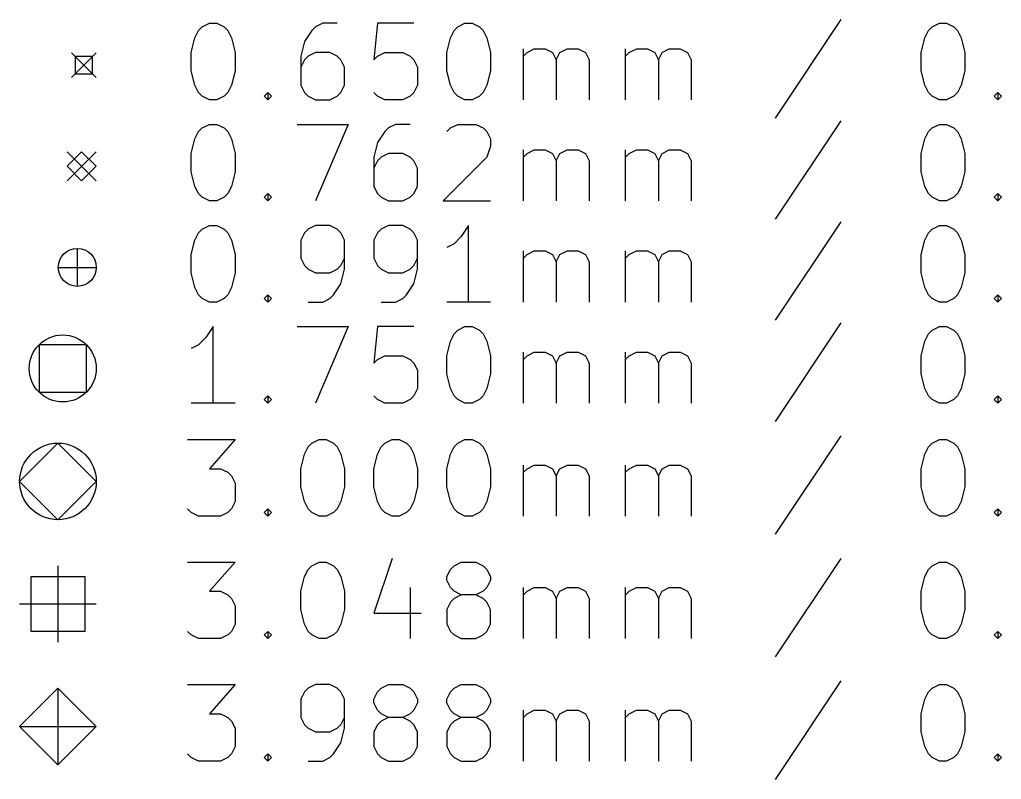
# Model space of a CAD drawing. Extents: x -24 to 350, y -155 to 35.
# Drawn here: x -23.68 to 1.95, y -154.3 to -134.46 of the extents above; entities that cross this region are included whole.
import ezdxf

# ---------------------------------------------------------------- set-up
doc = ezdxf.new("R2010")
doc.units = 0
doc.layers.add('BLACK', color=7, linetype='CONTINUOUS')

msp = doc.modelspace()

# ---------------------------------------------------------------- linework, layer by layer
at = {"layer": 'BLACK', "linetype": 'CONTINUOUS'}
for p, q in [((-2.24167, -134.457), (-3.95595, -137.028)), ((-19.0988, -134.933), (-19.0036, -134.743)), ((-19.0036, -134.743), (-18.9083, -134.648)), ((-18.9083, -134.648), (-18.7179, -134.552)), ((-18.7179, -134.552), (-18.5274, -134.552)), ((-18.5274, -134.552), (-18.3369, -134.648)), ((-18.3369, -134.648), (-18.2417, -134.743)), ((-18.2417, -134.743), (-18.1464, -134.933)), ((-16.0512, -134.743), (-16.2417, -135.028)), ((-15.956, -134.648), (-16.0512, -134.743)), ((-15.7655, -134.552), (-15.956, -134.648)), ((-15.3845, -134.552), (-15.7655, -134.552)), ((-14.3369, -134.552), (-14.4321, -135.505)), ((-13.3845, -134.552), (-14.3369, -134.552)), ((-12.4321, -134.933), (-12.3369, -134.743)), ((-12.3369, -134.743), (-12.2417, -134.648)), ((-12.2417, -134.648), (-12.0512, -134.552)), ((-12.0512, -134.552), (-11.8607, -134.552)), ((-11.8607, -134.552), (-11.6702, -134.648)), ((-11.6702, -134.648), (-11.575, -134.743)), ((-11.575, -134.743), (-11.4798, -134.933)), ((-0.05119, -134.933), (0.044047, -134.743)), ((0.044047, -134.743), (0.139285, -134.648)), ((0.139285, -134.648), (0.329761, -134.552)), ((0.329761, -134.552), (0.520238, -134.552)), ((0.520238, -134.552), (0.710714, -134.648)), ((0.710714, -134.648), (0.805952, -134.743)), ((0.805952, -134.743), (0.90119, -134.933)), ((-19.194, -135.314), (-19.0988, -134.933)), ((-18.1464, -134.933), (-18.0512, -135.314)), ((-16.2417, -135.028), (-16.3369, -135.409)), ((-12.5274, -135.314), (-12.4321, -134.933)), ((-11.4798, -134.933), (-11.3845, -135.314)), ((-0.146428, -135.314), (-0.05119, -134.933)), ((0.90119, -134.933), (0.996428, -135.314)), ((-10.5274, -136.552), (-10.5274, -135.219)), ((-10.4321, -135.314), (-10.2417, -135.219)), ((-10.2417, -135.219), (-9.95595, -135.219)), ((-9.95595, -135.219), (-9.76548, -135.314)), ((-9.575, -135.314), (-9.38452, -135.219)), ((-9.38452, -135.219), (-9.09881, -135.219)), ((-9.09881, -135.219), (-8.90833, -135.314)), ((-7.86071, -136.552), (-7.86071, -135.219)), ((-7.76548, -135.314), (-7.575, -135.219)), ((-7.575, -135.219), (-7.28928, -135.219)), ((-7.28928, -135.219), (-7.09881, -135.314)), ((-6.90833, -135.314), (-6.71786, -135.219)), ((-6.71786, -135.219), (-6.43214, -135.219)), ((-6.43214, -135.219), (-6.24167, -135.314)), ((-22.325, -135.322), (-21.675, -135.972)), ((-21.675, -135.322), (-22.325, -135.972)), ((-21.7702, -135.418), (-22.2298, -135.418)), ((-22.2298, -135.418), (-22.2298, -135.877)), ((-21.7702, -135.877), (-21.7702, -135.418)), ((-19.194, -135.79), (-19.194, -135.314)), ((-18.0512, -135.314), (-18.0512, -135.79)), ((-16.3369, -135.409), (-16.3369, -136.171)), ((-16.2417, -135.505), (-16.3369, -135.695)), ((-16.1464, -135.409), (-16.2417, -135.505)), ((-15.956, -135.314), (-16.1464, -135.409)), ((-15.575, -135.314), (-15.956, -135.314)), ((-15.3845, -135.409), (-15.575, -135.314)), ((-15.2893, -135.505), (-15.3845, -135.409)), ((-15.194, -135.695), (-15.2893, -135.505)), ((-14.4321, -135.505), (-14.3369, -135.409)), ((-14.3369, -135.409), (-14.1464, -135.314)), ((-14.1464, -135.314), (-13.6702, -135.314)), ((-13.6702, -135.314), (-13.4798, -135.409)), ((-13.4798, -135.409), (-13.3845, -135.505)), ((-13.3845, -135.505), (-13.2893, -135.695)), ((-12.5274, -135.79), (-12.5274, -135.314)), ((-11.3845, -135.314), (-11.3845, -135.79)), ((-10.5274, -135.409), (-10.4321, -135.314)), ((-9.76548, -135.314), (-9.67024, -135.505)), ((-9.67024, -135.505), (-9.575, -135.314)), ((-9.67024, -135.505), (-9.67024, -136.552)), ((-8.90833, -135.314), (-8.81309, -135.505)), ((-8.81309, -135.505), (-8.81309, -136.552)), ((-7.86071, -135.409), (-7.76548, -135.314)), ((-7.09881, -135.314), (-7.00357, -135.505)), ((-7.00357, -135.505), (-6.90833, -135.314)), ((-7.00357, -135.505), (-7.00357, -136.552)), ((-6.24167, -135.314), (-6.14643, -135.505)), ((-6.14643, -135.505), (-6.14643, -136.552)), ((-0.146428, -135.79), (-0.146428, -135.314)), ((0.996428, -135.314), (0.996428, -135.79)), ((-19.0988, -136.171), (-19.194, -135.79)), ((-18.0512, -135.79), (-18.1464, -136.171)), ((-15.194, -136.171), (-15.194, -135.695)), ((-13.2893, -135.695), (-13.2893, -136.171)), ((-12.4321, -136.171), (-12.5274, -135.79)), ((-11.3845, -135.79), (-11.4798, -136.171)), ((-0.05119, -136.171), (-0.146428, -135.79)), ((0.996428, -135.79), (0.90119, -136.171)), ((-22.2298, -135.877), (-21.7702, -135.877)), ((-19.0036, -136.362), (-19.0988, -136.171)), ((-18.1464, -136.171), (-18.2417, -136.362)), ((-16.3369, -136.171), (-16.2417, -136.362)), ((-15.2893, -136.362), (-15.194, -136.171)), ((-13.2893, -136.171), (-13.3845, -136.362)), ((-12.3369, -136.362), (-12.4321, -136.171)), ((-11.4798, -136.171), (-11.575, -136.362)), ((0.044047, -136.362), (-0.05119, -136.171)), ((0.90119, -136.171), (0.805952, -136.362)), ((-18.9083, -136.457), (-19.0036, -136.362)), ((-18.7179, -136.552), (-18.9083, -136.457)), ((-18.5274, -136.552), (-18.7179, -136.552)), ((-18.3369, -136.457), (-18.5274, -136.552)), ((-18.2417, -136.362), (-18.3369, -136.457)), ((-17.2893, -136.457), (-17.194, -136.362)), ((-17.194, -136.552), (-17.2893, -136.457)), ((-17.194, -136.362), (-17.0988, -136.457)), ((-17.194, -136.362), (-17.194, -136.552)), ((-17.0988, -136.457), (-17.194, -136.552)), ((-16.2417, -136.362), (-16.1464, -136.457)), ((-16.1464, -136.457), (-15.956, -136.552)), ((-15.956, -136.552), (-15.575, -136.552)), ((-15.575, -136.552), (-15.3845, -136.457)), ((-15.3845, -136.457), (-15.2893, -136.362)), ((-14.3369, -136.457), (-14.4321, -136.362)), ((-14.1464, -136.552), (-14.3369, -136.457)), ((-13.6702, -136.552), (-14.1464, -136.552)), ((-13.4798, -136.457), (-13.6702, -136.552)), ((-13.3845, -136.362), (-13.4798, -136.457)), ((-12.2417, -136.457), (-12.3369, -136.362)), ((-12.0512, -136.552), (-12.2417, -136.457)), ((-11.8607, -136.552), (-12.0512, -136.552)), ((-11.6702, -136.457), (-11.8607, -136.552)), ((-11.575, -136.362), (-11.6702, -136.457)), ((0.139285, -136.457), (0.044047, -136.362)), ((0.329761, -136.552), (0.139285, -136.457)), ((0.520238, -136.552), (0.329761, -136.552)), ((0.710714, -136.457), (0.520238, -136.552)), ((0.805952, -136.362), (0.710714, -136.457)), ((1.75833, -136.457), (1.85357, -136.362)), ((1.85357, -136.552), (1.75833, -136.457)), ((1.85357, -136.362), (1.94881, -136.457)), ((1.85357, -136.362), (1.85357, -136.552)), ((1.94881, -136.457), (1.85357, -136.552)), ((-19.0036, -137.383), (-18.9083, -137.287)), ((-18.9083, -137.287), (-18.7179, -137.192)), ((-18.7179, -137.192), (-18.5274, -137.192)), ((-18.5274, -137.192), (-18.3369, -137.287)), ((-18.3369, -137.287), (-18.2417, -137.383)), ((-16.4321, -137.192), (-15.0988, -137.192)), ((-15.0988, -137.192), (-15.956, -139.192)), ((-14.0512, -137.287), (-14.1464, -137.383)), ((-13.8607, -137.192), (-14.0512, -137.287)), ((-13.4798, -137.192), (-13.8607, -137.192)), ((-12.5274, -137.383), (-12.4321, -137.287)), ((-12.4321, -137.287), (-12.2417, -137.192)), ((-12.2417, -137.192), (-11.7655, -137.192)), ((-11.7655, -137.192), (-11.575, -137.287)), ((-11.575, -137.287), (-11.4798, -137.383)), ((-2.24167, -137.097), (-3.95595, -139.668)), ((0.044047, -137.383), (0.139285, -137.287)), ((0.139285, -137.287), (0.329761, -137.192)), ((0.329761, -137.192), (0.520238, -137.192)), ((0.520238, -137.192), (0.710714, -137.287)), ((0.710714, -137.287), (0.805952, -137.383)), ((-19.194, -137.954), (-19.0988, -137.573)), ((-19.0988, -137.573), (-19.0036, -137.383)), ((-18.2417, -137.383), (-18.1464, -137.573)), ((-18.1464, -137.573), (-18.0512, -137.954)), ((-14.1464, -137.383), (-14.3369, -137.668)), ((-11.4798, -137.383), (-11.3845, -137.573)), ((-11.3845, -137.573), (-11.3845, -137.764)), ((-0.146428, -137.954), (-0.05119, -137.573)), ((-0.05119, -137.573), (0.044047, -137.383)), ((0.805952, -137.383), (0.90119, -137.573)), ((0.90119, -137.573), (0.996428, -137.954)), ((-14.3369, -137.668), (-14.4321, -138.049)), ((-11.3845, -137.764), (-11.4798, -138.049)), ((-22.437, -137.906), (-21.675, -138.668)), ((-21.675, -137.906), (-22.437, -138.668)), ((-22.056, -137.906), (-22.437, -138.287)), ((-21.675, -138.287), (-22.056, -137.906)), ((-19.194, -138.43), (-19.194, -137.954)), ((-18.0512, -137.954), (-18.0512, -138.43)), ((-14.4321, -138.049), (-14.4321, -138.811)), ((-14.2417, -138.049), (-14.3369, -138.145)), ((-14.0512, -137.954), (-14.2417, -138.049)), ((-13.6702, -137.954), (-14.0512, -137.954)), ((-13.4798, -138.049), (-13.6702, -137.954)), ((-13.3845, -138.145), (-13.4798, -138.049)), ((-11.4798, -138.049), (-12.6226, -139.192)), ((-10.5274, -139.192), (-10.5274, -137.859)), ((-10.5274, -138.049), (-10.4321, -137.954)), ((-10.4321, -137.954), (-10.2417, -137.859)), ((-10.2417, -137.859), (-9.95595, -137.859)), ((-9.95595, -137.859), (-9.76548, -137.954)), ((-9.76548, -137.954), (-9.67024, -138.145)), ((-9.67024, -138.145), (-9.575, -137.954)), ((-9.575, -137.954), (-9.38452, -137.859)), ((-9.38452, -137.859), (-9.09881, -137.859)), ((-9.09881, -137.859), (-8.90833, -137.954)), ((-8.90833, -137.954), (-8.81309, -138.145)), ((-7.86071, -139.192), (-7.86071, -137.859)), ((-7.86071, -138.049), (-7.76548, -137.954)), ((-7.76548, -137.954), (-7.575, -137.859)), ((-7.575, -137.859), (-7.28928, -137.859)), ((-7.28928, -137.859), (-7.09881, -137.954)), ((-7.09881, -137.954), (-7.00357, -138.145)), ((-7.00357, -138.145), (-6.90833, -137.954)), ((-6.90833, -137.954), (-6.71786, -137.859)), ((-6.71786, -137.859), (-6.43214, -137.859)), ((-6.43214, -137.859), (-6.24167, -137.954)), ((-6.24167, -137.954), (-6.14643, -138.145)), ((-0.146428, -138.43), (-0.146428, -137.954)), ((0.996428, -137.954), (0.996428, -138.43)), ((-22.437, -138.287), (-22.056, -138.668)), ((-22.056, -138.668), (-21.675, -138.287)), ((-14.3369, -138.145), (-14.4321, -138.335)), ((-13.2893, -138.335), (-13.3845, -138.145)), ((-13.2893, -138.811), (-13.2893, -138.335)), ((-9.67024, -138.145), (-9.67024, -139.192)), ((-8.81309, -138.145), (-8.81309, -139.192)), ((-7.00357, -138.145), (-7.00357, -139.192)), ((-6.14643, -138.145), (-6.14643, -139.192)), ((-19.0988, -138.811), (-19.194, -138.43)), ((-18.0512, -138.43), (-18.1464, -138.811)), ((-0.05119, -138.811), (-0.146428, -138.43)), ((0.996428, -138.43), (0.90119, -138.811)), ((-19.0036, -139.002), (-19.0988, -138.811)), ((-18.1464, -138.811), (-18.2417, -139.002)), ((-14.4321, -138.811), (-14.3369, -139.002)), ((-13.3845, -139.002), (-13.2893, -138.811)), ((0.044047, -139.002), (-0.05119, -138.811)), ((0.90119, -138.811), (0.805952, -139.002)), ((-18.9083, -139.097), (-19.0036, -139.002)), ((-18.7179, -139.192), (-18.9083, -139.097)), ((-18.3369, -139.097), (-18.5274, -139.192)), ((-18.2417, -139.002), (-18.3369, -139.097)), ((-17.2893, -139.097), (-17.194, -139.002)), ((-17.194, -139.192), (-17.2893, -139.097)), ((-17.194, -139.002), (-17.0988, -139.097)), ((-17.194, -139.002), (-17.194, -139.192)), ((-17.0988, -139.097), (-17.194, -139.192)), ((-14.3369, -139.002), (-14.2417, -139.097)), ((-14.2417, -139.097), (-14.0512, -139.192)), ((-13.6702, -139.192), (-13.4798, -139.097)), ((-13.4798, -139.097), (-13.3845, -139.002)), ((0.139285, -139.097), (0.044047, -139.002)), ((0.329761, -139.192), (0.139285, -139.097)), ((0.710714, -139.097), (0.520238, -139.192)), ((0.805952, -139.002), (0.710714, -139.097)), ((1.75833, -139.097), (1.85357, -139.002)), ((1.85357, -139.192), (1.75833, -139.097)), ((1.85357, -139.002), (1.94881, -139.097)), ((1.85357, -139.002), (1.85357, -139.192)), ((1.94881, -139.097), (1.85357, -139.192)), ((-18.5274, -139.192), (-18.7179, -139.192)), ((-14.0512, -139.192), (-13.6702, -139.192)), ((-12.6226, -139.192), (-11.3845, -139.192)), ((0.520238, -139.192), (0.329761, -139.192)), ((-18.9083, -139.927), (-18.7179, -139.832)), ((-18.7179, -139.832), (-18.5274, -139.832)), ((-18.5274, -139.832), (-18.3369, -139.927)), ((-15.956, -139.832), (-16.1464, -139.927)), ((-15.575, -139.832), (-15.956, -139.832)), ((-15.3845, -139.927), (-15.575, -139.832)), ((-14.0512, -139.832), (-14.2417, -139.927)), ((-13.6702, -139.832), (-14.0512, -139.832)), ((-13.4798, -139.927), (-13.6702, -139.832)), ((-11.956, -139.832), (-12.1464, -140.118)), ((-11.956, -141.832), (-11.956, -139.832)), ((-2.24167, -139.737), (-3.95595, -142.308)), ((0.139285, -139.927), (0.329761, -139.832)), ((0.329761, -139.832), (0.520238, -139.832)), ((0.520238, -139.832), (0.710714, -139.927)), ((-19.0988, -140.213), (-19.0036, -140.023)), ((-19.0036, -140.023), (-18.9083, -139.927)), ((-18.3369, -139.927), (-18.2417, -140.023)), ((-18.2417, -140.023), (-18.1464, -140.213)), ((-16.2417, -140.023), (-16.3369, -140.213)), ((-16.1464, -139.927), (-16.2417, -140.023)), ((-15.2893, -140.023), (-15.3845, -139.927)), ((-15.194, -140.213), (-15.2893, -140.023)), ((-14.3369, -140.023), (-14.4321, -140.213)), ((-14.2417, -139.927), (-14.3369, -140.023)), ((-13.3845, -140.023), (-13.4798, -139.927)), ((-13.2893, -140.213), (-13.3845, -140.023)), ((-12.1464, -140.118), (-12.3369, -140.308)), ((-0.05119, -140.213), (0.044047, -140.023)), ((0.044047, -140.023), (0.139285, -139.927)), ((0.710714, -139.927), (0.805952, -140.023)), ((0.805952, -140.023), (0.90119, -140.213)), ((-19.194, -140.594), (-19.0988, -140.213)), ((-18.1464, -140.213), (-18.0512, -140.594)), ((-16.3369, -140.213), (-16.3369, -140.689)), ((-15.194, -140.975), (-15.194, -140.213)), ((-14.4321, -140.213), (-14.4321, -140.689)), ((-13.2893, -140.975), (-13.2893, -140.213)), ((-12.3369, -140.308), (-12.5274, -140.404)), ((-0.146428, -140.594), (-0.05119, -140.213)), ((0.90119, -140.213), (0.996428, -140.594)), ((-22.1703, -140.432), (-22.1703, -141.423)), ((-19.194, -141.07), (-19.194, -140.594)), ((-18.0512, -140.594), (-18.0512, -141.07)), ((-10.5274, -141.832), (-10.5274, -140.499)), ((-10.5274, -140.689), (-10.4321, -140.594)), ((-10.4321, -140.594), (-10.2417, -140.499)), ((-10.2417, -140.499), (-9.95595, -140.499)), ((-9.95595, -140.499), (-9.76548, -140.594)), ((-9.76548, -140.594), (-9.67024, -140.785)), ((-9.67024, -140.785), (-9.575, -140.594)), ((-9.575, -140.594), (-9.38452, -140.499)), ((-9.38452, -140.499), (-9.09881, -140.499)), ((-9.09881, -140.499), (-8.90833, -140.594)), ((-8.90833, -140.594), (-8.81309, -140.785)), ((-7.86071, -141.832), (-7.86071, -140.499)), ((-7.86071, -140.689), (-7.76548, -140.594)), ((-7.76548, -140.594), (-7.575, -140.499)), ((-7.575, -140.499), (-7.28928, -140.499)), ((-7.28928, -140.499), (-7.09881, -140.594)), ((-7.09881, -140.594), (-7.00357, -140.785)), ((-7.00357, -140.785), (-6.90833, -140.594)), ((-6.90833, -140.594), (-6.71786, -140.499)), ((-6.71786, -140.499), (-6.43214, -140.499)), ((-6.43214, -140.499), (-6.24167, -140.594)), ((-6.24167, -140.594), (-6.14643, -140.785)), ((-0.146428, -141.07), (-0.146428, -140.594)), ((0.996428, -140.594), (0.996428, -141.07)), ((-22.6656, -140.927), (-21.675, -140.927)), ((-16.3369, -140.689), (-16.2417, -140.88)), ((-16.2417, -140.88), (-16.1464, -140.975)), ((-15.3845, -140.975), (-15.2893, -140.88)), ((-15.2893, -140.88), (-15.194, -140.689)), ((-14.4321, -140.689), (-14.3369, -140.88)), ((-14.3369, -140.88), (-14.2417, -140.975)), ((-13.4798, -140.975), (-13.3845, -140.88)), ((-13.3845, -140.88), (-13.2893, -140.689)), ((-9.67024, -140.785), (-9.67024, -141.832)), ((-8.81309, -140.785), (-8.81309, -141.832)), ((-7.00357, -140.785), (-7.00357, -141.832)), ((-6.14643, -140.785), (-6.14643, -141.832)), ((-19.0988, -141.451), (-19.194, -141.07)), ((-18.0512, -141.07), (-18.1464, -141.451)), ((-16.1464, -140.975), (-15.956, -141.07)), ((-15.956, -141.07), (-15.575, -141.07)), ((-15.575, -141.07), (-15.3845, -140.975)), ((-15.2893, -141.356), (-15.194, -140.975)), ((-14.2417, -140.975), (-14.0512, -141.07)), ((-14.0512, -141.07), (-13.6702, -141.07)), ((-13.6702, -141.07), (-13.4798, -140.975)), ((-13.3845, -141.356), (-13.2893, -140.975)), ((-0.05119, -141.451), (-0.146428, -141.07)), ((0.996428, -141.07), (0.90119, -141.451)), ((-15.4798, -141.642), (-15.2893, -141.356)), ((-13.575, -141.642), (-13.3845, -141.356)), ((-19.0036, -141.642), (-19.0988, -141.451)), ((-18.9083, -141.737), (-19.0036, -141.642)), ((-18.2417, -141.642), (-18.3369, -141.737)), ((-18.1464, -141.451), (-18.2417, -141.642)), ((-17.2893, -141.737), (-17.194, -141.642)), ((-17.194, -141.642), (-17.0988, -141.737)), ((-17.194, -141.642), (-17.194, -141.832)), ((-15.575, -141.737), (-15.4798, -141.642)), ((-13.6702, -141.737), (-13.575, -141.642)), ((0.044047, -141.642), (-0.05119, -141.451)), ((0.139285, -141.737), (0.044047, -141.642)), ((0.805952, -141.642), (0.710714, -141.737)), ((0.90119, -141.451), (0.805952, -141.642)), ((1.75833, -141.737), (1.85357, -141.642)), ((1.85357, -141.642), (1.94881, -141.737)), ((1.85357, -141.642), (1.85357, -141.832)), ((-18.7179, -141.832), (-18.9083, -141.737)), ((-18.5274, -141.832), (-18.7179, -141.832)), ((-18.3369, -141.737), (-18.5274, -141.832)), ((-17.194, -141.832), (-17.2893, -141.737)), ((-17.0988, -141.737), (-17.194, -141.832)), ((-16.1464, -141.832), (-15.7655, -141.832)), ((-15.7655, -141.832), (-15.575, -141.737)), ((-14.2417, -141.832), (-13.8607, -141.832)), ((-13.8607, -141.832), (-13.6702, -141.737)), ((-11.3845, -141.832), (-12.5274, -141.832)), ((0.329761, -141.832), (0.139285, -141.737)), ((0.520238, -141.832), (0.329761, -141.832)), ((0.710714, -141.737), (0.520238, -141.832)), ((1.85357, -141.832), (1.75833, -141.737)), ((1.94881, -141.737), (1.85357, -141.832)), ((-2.24167, -142.377), (-3.95595, -144.948)), ((-18.6226, -142.472), (-18.8131, -142.758)), ((-18.6226, -144.472), (-18.6226, -142.472)), ((-16.4321, -142.472), (-15.0988, -142.472)), ((-15.0988, -142.472), (-15.956, -144.472)), ((-14.3369, -142.472), (-14.4321, -143.425)), ((-13.3845, -142.472), (-14.3369, -142.472)), ((-12.4321, -142.853), (-12.3369, -142.663)), ((-12.3369, -142.663), (-12.2417, -142.567)), ((-12.2417, -142.567), (-12.0512, -142.472)), ((-12.0512, -142.472), (-11.8607, -142.472)), ((-11.8607, -142.472), (-11.6702, -142.567)), ((-11.6702, -142.567), (-11.575, -142.663)), ((-11.575, -142.663), (-11.4798, -142.853)), ((-0.05119, -142.853), (0.044047, -142.663)), ((0.044047, -142.663), (0.139285, -142.567)), ((0.139285, -142.567), (0.329761, -142.472)), ((0.329761, -142.472), (0.520238, -142.472)), ((0.520238, -142.472), (0.710714, -142.567)), ((0.710714, -142.567), (0.805952, -142.663)), ((0.805952, -142.663), (0.90119, -142.853)), ((-21.9313, -142.949), (-23.1687, -142.949)), ((-23.1687, -142.949), (-23.1687, -144.186)), ((-21.9313, -144.186), (-21.9313, -142.949)), ((-19.0036, -142.948), (-19.194, -143.044)), ((-18.8131, -142.758), (-19.0036, -142.948)), ((-12.5274, -143.234), (-12.4321, -142.853)), ((-11.4798, -142.853), (-11.3845, -143.234)), ((-0.146428, -143.234), (-0.05119, -142.853)), ((0.90119, -142.853), (0.996428, -143.234)), ((-14.3369, -143.329), (-14.1464, -143.234)), ((-14.1464, -143.234), (-13.6702, -143.234)), ((-13.6702, -143.234), (-13.4798, -143.329)), ((-12.5274, -143.71), (-12.5274, -143.234)), ((-11.3845, -143.234), (-11.3845, -143.71)), ((-10.5274, -144.472), (-10.5274, -143.139)), ((-10.5274, -143.329), (-10.4321, -143.234)), ((-10.4321, -143.234), (-10.2417, -143.139)), ((-10.2417, -143.139), (-9.95595, -143.139)), ((-9.95595, -143.139), (-9.76548, -143.234)), ((-9.76548, -143.234), (-9.67024, -143.425)), ((-9.67024, -143.425), (-9.575, -143.234)), ((-9.575, -143.234), (-9.38452, -143.139)), ((-9.38452, -143.139), (-9.09881, -143.139)), ((-9.09881, -143.139), (-8.90833, -143.234)), ((-8.90833, -143.234), (-8.81309, -143.425)), ((-7.86071, -144.472), (-7.86071, -143.139)), ((-7.86071, -143.329), (-7.76548, -143.234)), ((-7.76548, -143.234), (-7.575, -143.139)), ((-7.575, -143.139), (-7.28928, -143.139)), ((-7.28928, -143.139), (-7.09881, -143.234)), ((-7.09881, -143.234), (-7.00357, -143.425)), ((-7.00357, -143.425), (-6.90833, -143.234)), ((-6.90833, -143.234), (-6.71786, -143.139)), ((-6.71786, -143.139), (-6.43214, -143.139)), ((-6.43214, -143.139), (-6.24167, -143.234)), ((-6.24167, -143.234), (-6.14643, -143.425)), ((-0.146428, -143.71), (-0.146428, -143.234)), ((0.996428, -143.234), (0.996428, -143.71)), ((-14.4321, -143.425), (-14.3369, -143.329)), ((-13.4798, -143.329), (-13.3845, -143.425)), ((-13.3845, -143.425), (-13.2893, -143.615)), ((-9.67024, -143.425), (-9.67024, -144.472)), ((-8.81309, -143.425), (-8.81309, -144.472)), ((-7.00357, -143.425), (-7.00357, -144.472)), ((-6.14643, -143.425), (-6.14643, -144.472)), ((-13.2893, -143.615), (-13.2893, -144.091)), ((-12.4321, -144.091), (-12.5274, -143.71)), ((-11.3845, -143.71), (-11.4798, -144.091)), ((-0.05119, -144.091), (-0.146428, -143.71)), ((0.996428, -143.71), (0.90119, -144.091)), ((-23.1687, -144.186), (-21.9313, -144.186)), ((-13.2893, -144.091), (-13.3845, -144.282)), ((-12.3369, -144.282), (-12.4321, -144.091)), ((-11.4798, -144.091), (-11.575, -144.282)), ((0.044047, -144.282), (-0.05119, -144.091)), ((0.90119, -144.091), (0.805952, -144.282)), ((-18.0512, -144.472), (-19.194, -144.472)), ((-17.2893, -144.377), (-17.194, -144.282)), ((-17.194, -144.472), (-17.2893, -144.377)), ((-17.194, -144.282), (-17.0988, -144.377)), ((-17.194, -144.282), (-17.194, -144.472)), ((-17.0988, -144.377), (-17.194, -144.472)), ((-14.3369, -144.377), (-14.4321, -144.282)), ((-14.1464, -144.472), (-14.3369, -144.377)), ((-13.6702, -144.472), (-14.1464, -144.472)), ((-13.4798, -144.377), (-13.6702, -144.472)), ((-13.3845, -144.282), (-13.4798, -144.377)), ((-12.2417, -144.377), (-12.3369, -144.282)), ((-12.0512, -144.472), (-12.2417, -144.377)), ((-11.8607, -144.472), (-12.0512, -144.472)), ((-11.6702, -144.377), (-11.8607, -144.472)), ((-11.575, -144.282), (-11.6702, -144.377)), ((0.139285, -144.377), (0.044047, -144.282)), ((0.329761, -144.472), (0.139285, -144.377)), ((0.520238, -144.472), (0.329761, -144.472)), ((0.710714, -144.377), (0.520238, -144.472)), ((0.805952, -144.282), (0.710714, -144.377)), ((1.75833, -144.377), (1.85357, -144.282)), ((1.85357, -144.472), (1.75833, -144.377)), ((1.85357, -144.282), (1.94881, -144.377)), ((1.85357, -144.282), (1.85357, -144.472)), ((1.94881, -144.377), (1.85357, -144.472)), ((-22.675, -145.517), (-23.675, -146.517)), ((-21.675, -146.517), (-22.675, -145.517)), ((-19.2893, -145.422), (-18.0512, -145.422)), ((-18.0512, -145.422), (-18.7179, -146.184)), ((-16.1464, -145.613), (-16.0512, -145.517)), ((-16.0512, -145.517), (-15.8607, -145.422)), ((-15.8607, -145.422), (-15.6702, -145.422)), ((-15.6702, -145.422), (-15.4798, -145.517)), ((-15.4798, -145.517), (-15.3845, -145.613)), ((-14.2417, -145.613), (-14.1464, -145.517)), ((-14.1464, -145.517), (-13.956, -145.422)), ((-13.956, -145.422), (-13.7655, -145.422)), ((-13.7655, -145.422), (-13.575, -145.517)), ((-13.575, -145.517), (-13.4798, -145.613)), ((-12.3369, -145.613), (-12.2417, -145.517)), ((-12.2417, -145.517), (-12.0512, -145.422)), ((-12.0512, -145.422), (-11.8607, -145.422)), ((-11.8607, -145.422), (-11.6702, -145.517)), ((-11.6702, -145.517), (-11.575, -145.613)), ((-2.24167, -145.327), (-3.95595, -147.898)), ((0.044047, -145.613), (0.139285, -145.517)), ((0.139285, -145.517), (0.329761, -145.422)), ((0.329761, -145.422), (0.520238, -145.422)), ((0.520238, -145.422), (0.710714, -145.517)), ((0.710714, -145.517), (0.805952, -145.613)), ((-16.2417, -145.803), (-16.1464, -145.613)), ((-15.3845, -145.613), (-15.2893, -145.803)), ((-14.3369, -145.803), (-14.2417, -145.613)), ((-13.4798, -145.613), (-13.3845, -145.803)), ((-12.4321, -145.803), (-12.3369, -145.613)), ((-11.575, -145.613), (-11.4798, -145.803)), ((-0.05119, -145.803), (0.044047, -145.613)), ((0.805952, -145.613), (0.90119, -145.803)), ((-16.3369, -146.184), (-16.2417, -145.803)), ((-15.2893, -145.803), (-15.194, -146.184)), ((-14.4321, -146.184), (-14.3369, -145.803)), ((-13.3845, -145.803), (-13.2893, -146.184)), ((-12.5274, -146.184), (-12.4321, -145.803)), ((-11.4798, -145.803), (-11.3845, -146.184)), ((-0.146428, -146.184), (-0.05119, -145.803)), ((0.90119, -145.803), (0.996428, -146.184)), ((-18.7179, -146.184), (-18.4321, -146.184)), ((-18.4321, -146.184), (-18.2417, -146.279)), ((-18.2417, -146.279), (-18.1464, -146.375)), ((-16.3369, -146.66), (-16.3369, -146.184)), ((-15.194, -146.184), (-15.194, -146.66)), ((-14.4321, -146.66), (-14.4321, -146.184)), ((-13.2893, -146.184), (-13.2893, -146.66)), ((-12.5274, -146.66), (-12.5274, -146.184)), ((-11.3845, -146.184), (-11.3845, -146.66)), ((-10.5274, -147.422), (-10.5274, -146.089)), ((-10.5274, -146.279), (-10.4321, -146.184)), ((-10.4321, -146.184), (-10.2417, -146.089)), ((-10.2417, -146.089), (-9.95595, -146.089)), ((-9.95595, -146.089), (-9.76548, -146.184)), ((-9.76548, -146.184), (-9.67024, -146.375)), ((-9.67024, -146.375), (-9.575, -146.184)), ((-9.575, -146.184), (-9.38452, -146.089)), ((-9.38452, -146.089), (-9.09881, -146.089)), ((-9.09881, -146.089), (-8.90833, -146.184)), ((-8.90833, -146.184), (-8.81309, -146.375)), ((-7.86071, -147.422), (-7.86071, -146.089)), ((-7.86071, -146.279), (-7.76548, -146.184)), ((-7.76548, -146.184), (-7.575, -146.089)), ((-7.575, -146.089), (-7.28928, -146.089)), ((-7.28928, -146.089), (-7.09881, -146.184)), ((-7.09881, -146.184), (-7.00357, -146.375)), ((-7.00357, -146.375), (-6.90833, -146.184)), ((-6.90833, -146.184), (-6.71786, -146.089)), ((-6.71786, -146.089), (-6.43214, -146.089)), ((-6.43214, -146.089), (-6.24167, -146.184)), ((-6.24167, -146.184), (-6.14643, -146.375)), ((-0.146428, -146.66), (-0.146428, -146.184)), ((0.996428, -146.184), (0.996428, -146.66)), ((-23.675, -146.517), (-22.675, -147.517)), ((-22.675, -147.517), (-21.675, -146.517)), ((-18.1464, -146.375), (-18.0512, -146.565)), ((-18.0512, -146.565), (-18.0512, -147.041)), ((-9.67024, -146.375), (-9.67024, -147.422)), ((-8.81309, -146.375), (-8.81309, -147.422)), ((-7.00357, -146.375), (-7.00357, -147.422)), ((-6.14643, -146.375), (-6.14643, -147.422)), ((-16.2417, -147.041), (-16.3369, -146.66)), ((-15.194, -146.66), (-15.2893, -147.041)), ((-14.3369, -147.041), (-14.4321, -146.66)), ((-13.2893, -146.66), (-13.3845, -147.041)), ((-12.4321, -147.041), (-12.5274, -146.66)), ((-11.3845, -146.66), (-11.4798, -147.041)), ((-0.05119, -147.041), (-0.146428, -146.66)), ((0.996428, -146.66), (0.90119, -147.041)), ((-18.0512, -147.041), (-18.1464, -147.232)), ((-16.1464, -147.232), (-16.2417, -147.041)), ((-15.2893, -147.041), (-15.3845, -147.232)), ((-14.2417, -147.232), (-14.3369, -147.041)), ((-13.3845, -147.041), (-13.4798, -147.232)), ((-12.3369, -147.232), (-12.4321, -147.041)), ((-11.4798, -147.041), (-11.575, -147.232)), ((0.044047, -147.232), (-0.05119, -147.041)), ((0.90119, -147.041), (0.805952, -147.232)), ((-19.194, -147.327), (-19.2893, -147.232)), ((-19.0036, -147.422), (-19.194, -147.327)), ((-18.2417, -147.327), (-18.4321, -147.422)), ((-18.1464, -147.232), (-18.2417, -147.327)), ((-17.2893, -147.327), (-17.194, -147.232)), ((-17.194, -147.422), (-17.2893, -147.327)), ((-17.194, -147.232), (-17.0988, -147.327)), ((-17.194, -147.232), (-17.194, -147.422)), ((-17.0988, -147.327), (-17.194, -147.422)), ((-16.0512, -147.327), (-16.1464, -147.232)), ((-15.8607, -147.422), (-16.0512, -147.327)), ((-15.4798, -147.327), (-15.6702, -147.422)), ((-15.3845, -147.232), (-15.4798, -147.327)), ((-14.1464, -147.327), (-14.2417, -147.232)), ((-13.956, -147.422), (-14.1464, -147.327)), ((-13.575, -147.327), (-13.7655, -147.422)), ((-13.4798, -147.232), (-13.575, -147.327)), ((-12.2417, -147.327), (-12.3369, -147.232)), ((-12.0512, -147.422), (-12.2417, -147.327)), ((-11.6702, -147.327), (-11.8607, -147.422)), ((-11.575, -147.232), (-11.6702, -147.327)), ((0.139285, -147.327), (0.044047, -147.232)), ((0.329761, -147.422), (0.139285, -147.327)), ((0.710714, -147.327), (0.520238, -147.422)), ((0.805952, -147.232), (0.710714, -147.327)), ((1.75833, -147.327), (1.85357, -147.232)), ((1.85357, -147.422), (1.75833, -147.327)), ((1.85357, -147.232), (1.94881, -147.327)), ((1.85357, -147.232), (1.85357, -147.422)), ((1.94881, -147.327), (1.85357, -147.422)), ((-18.4321, -147.422), (-19.0036, -147.422)), ((-15.6702, -147.422), (-15.8607, -147.422)), ((-13.7655, -147.422), (-13.956, -147.422)), ((-11.8607, -147.422), (-12.0512, -147.422)), ((0.520238, -147.422), (0.329761, -147.422)), ((-13.956, -148.527), (-14.4321, -149.956)), ((-2.24167, -148.527), (-3.95595, -151.098)), ((-22.675, -148.718), (-22.675, -150.718)), ((-19.2893, -148.622), (-18.0512, -148.622)), ((-18.0512, -148.622), (-18.7179, -149.384)), ((-16.2417, -149.003), (-16.1464, -148.813)), ((-16.1464, -148.813), (-16.0512, -148.718)), ((-16.0512, -148.718), (-15.8607, -148.622)), ((-15.8607, -148.622), (-15.6702, -148.622)), ((-15.6702, -148.622), (-15.4798, -148.718)), ((-15.4798, -148.718), (-15.3845, -148.813)), ((-15.3845, -148.813), (-15.2893, -149.003)), ((-12.5274, -149.003), (-12.4321, -148.813)), ((-12.4321, -148.813), (-12.3369, -148.718)), ((-12.3369, -148.718), (-12.1464, -148.622)), ((-12.1464, -148.622), (-11.7655, -148.622)), ((-11.7655, -148.622), (-11.575, -148.718)), ((-11.575, -148.718), (-11.4798, -148.813)), ((-11.4798, -148.813), (-11.3845, -149.003)), ((-0.05119, -149.003), (0.044047, -148.813)), ((0.044047, -148.813), (0.139285, -148.718)), ((0.139285, -148.718), (0.329761, -148.622)), ((0.329761, -148.622), (0.520238, -148.622)), ((0.520238, -148.622), (0.710714, -148.718)), ((0.710714, -148.718), (0.805952, -148.813)), ((0.805952, -148.813), (0.90119, -149.003)), ((-21.9679, -149.01), (-23.3821, -149.01)), ((-23.3821, -149.01), (-23.3821, -150.425)), ((-21.9679, -150.425), (-21.9679, -149.01)), ((-16.3369, -149.384), (-16.2417, -149.003)), ((-15.2893, -149.003), (-15.194, -149.384)), ((-12.5274, -149.098), (-12.5274, -149.003)), ((-12.4321, -149.289), (-12.5274, -149.098)), ((-11.3845, -149.098), (-11.4798, -149.289)), ((-11.3845, -149.003), (-11.3845, -149.098)), ((-0.146428, -149.384), (-0.05119, -149.003)), ((0.90119, -149.003), (0.996428, -149.384)), ((-18.7179, -149.384), (-18.4321, -149.384)), ((-18.4321, -149.384), (-18.2417, -149.479)), ((-16.3369, -149.86), (-16.3369, -149.384)), ((-15.194, -149.384), (-15.194, -149.86)), ((-13.4798, -149.289), (-13.4798, -150.622)), ((-12.3369, -149.384), (-12.4321, -149.289)), ((-12.1464, -149.479), (-12.3369, -149.384)), ((-11.575, -149.384), (-11.7655, -149.479)), ((-11.4798, -149.289), (-11.575, -149.384)), ((-10.5274, -150.622), (-10.5274, -149.289)), ((-10.5274, -149.479), (-10.4321, -149.384)), ((-10.4321, -149.384), (-10.2417, -149.289)), ((-10.2417, -149.289), (-9.95595, -149.289)), ((-9.95595, -149.289), (-9.76548, -149.384)), ((-9.76548, -149.384), (-9.67024, -149.575)), ((-9.67024, -149.575), (-9.575, -149.384)), ((-9.575, -149.384), (-9.38452, -149.289)), ((-9.38452, -149.289), (-9.09881, -149.289)), ((-9.09881, -149.289), (-8.90833, -149.384)), ((-8.90833, -149.384), (-8.81309, -149.575)), ((-7.86071, -150.622), (-7.86071, -149.289)), ((-7.86071, -149.479), (-7.76548, -149.384)), ((-7.76548, -149.384), (-7.575, -149.289)), ((-7.575, -149.289), (-7.28928, -149.289)), ((-7.28928, -149.289), (-7.09881, -149.384)), ((-7.09881, -149.384), (-7.00357, -149.575)), ((-7.00357, -149.575), (-6.90833, -149.384)), ((-6.90833, -149.384), (-6.71786, -149.289)), ((-6.71786, -149.289), (-6.43214, -149.289)), ((-6.43214, -149.289), (-6.24167, -149.384)), ((-6.24167, -149.384), (-6.14643, -149.575)), ((-0.146428, -149.86), (-0.146428, -149.384)), ((0.996428, -149.384), (0.996428, -149.86)), ((-18.2417, -149.479), (-18.1464, -149.575)), ((-18.1464, -149.575), (-18.0512, -149.765)), ((-12.3369, -149.575), (-12.4321, -149.67)), ((-12.1464, -149.479), (-12.3369, -149.575)), ((-11.7655, -149.479), (-12.1464, -149.479)), ((-11.575, -149.575), (-11.7655, -149.479)), ((-11.4798, -149.67), (-11.575, -149.575)), ((-9.67024, -149.575), (-9.67024, -150.622)), ((-8.81309, -149.575), (-8.81309, -150.622)), ((-7.00357, -149.575), (-7.00357, -150.622)), ((-6.14643, -149.575), (-6.14643, -150.622)), ((-23.675, -149.718), (-21.675, -149.718)), ((-18.0512, -149.765), (-18.0512, -150.241)), ((-16.2417, -150.241), (-16.3369, -149.86)), ((-15.194, -149.86), (-15.2893, -150.241)), ((-12.4321, -149.67), (-12.5274, -149.86)), ((-12.5274, -149.86), (-12.5274, -150.241)), ((-11.3845, -149.86), (-11.4798, -149.67)), ((-11.3845, -150.241), (-11.3845, -149.86)), ((-0.05119, -150.241), (-0.146428, -149.86)), ((0.996428, -149.86), (0.90119, -150.241)), ((-14.4321, -149.956), (-13.194, -149.956)), ((-18.0512, -150.241), (-18.1464, -150.432)), ((-16.1464, -150.432), (-16.2417, -150.241)), ((-15.2893, -150.241), (-15.3845, -150.432)), ((-12.5274, -150.241), (-12.4321, -150.432)), ((-11.4798, -150.432), (-11.3845, -150.241)), ((0.044047, -150.432), (-0.05119, -150.241)), ((0.90119, -150.241), (0.805952, -150.432)), ((-23.3821, -150.425), (-21.9679, -150.425)), ((-19.194, -150.527), (-19.2893, -150.432)), ((-19.0036, -150.622), (-19.194, -150.527)), ((-18.4321, -150.622), (-19.0036, -150.622)), ((-18.2417, -150.527), (-18.4321, -150.622)), ((-18.1464, -150.432), (-18.2417, -150.527)), ((-17.2893, -150.527), (-17.194, -150.432)), ((-17.194, -150.622), (-17.2893, -150.527)), ((-17.194, -150.432), (-17.0988, -150.527)), ((-17.194, -150.432), (-17.194, -150.622)), ((-17.0988, -150.527), (-17.194, -150.622)), ((-16.0512, -150.527), (-16.1464, -150.432)), ((-15.8607, -150.622), (-16.0512, -150.527)), ((-15.6702, -150.622), (-15.8607, -150.622)), ((-15.4798, -150.527), (-15.6702, -150.622)), ((-15.3845, -150.432), (-15.4798, -150.527)), ((-12.4321, -150.432), (-12.3369, -150.527)), ((-12.3369, -150.527), (-12.1464, -150.622)), ((-12.1464, -150.622), (-11.7655, -150.622)), ((-11.7655, -150.622), (-11.575, -150.527)), ((-11.575, -150.527), (-11.4798, -150.432)), ((0.139285, -150.527), (0.044047, -150.432)), ((0.329761, -150.622), (0.139285, -150.527)), ((0.520238, -150.622), (0.329761, -150.622)), ((0.710714, -150.527), (0.520238, -150.622)), ((0.805952, -150.432), (0.710714, -150.527)), ((1.75833, -150.527), (1.85357, -150.432)), ((1.85357, -150.622), (1.75833, -150.527)), ((1.85357, -150.432), (1.94881, -150.527)), ((1.85357, -150.432), (1.85357, -150.622)), ((1.94881, -150.527), (1.85357, -150.622)), ((-22.675, -151.917), (-23.675, -152.917)), ((-22.675, -151.917), (-22.675, -153.917)), ((-21.675, -152.917), (-22.675, -151.917)), ((-19.2893, -151.822), (-18.0512, -151.822)), ((-18.0512, -151.822), (-18.7179, -152.584)), ((-16.1464, -151.917), (-16.2417, -152.013)), ((-15.956, -151.822), (-16.1464, -151.917)), ((-15.575, -151.822), (-15.956, -151.822)), ((-15.3845, -151.917), (-15.575, -151.822)), ((-15.2893, -152.013), (-15.3845, -151.917)), ((-14.3369, -152.013), (-14.2417, -151.917)), ((-14.2417, -151.917), (-14.0512, -151.822)), ((-14.0512, -151.822), (-13.6702, -151.822)), ((-13.6702, -151.822), (-13.4798, -151.917)), ((-13.4798, -151.917), (-13.3845, -152.013)), ((-12.4321, -152.013), (-12.3369, -151.917)), ((-12.3369, -151.917), (-12.1464, -151.822)), ((-12.1464, -151.822), (-11.7655, -151.822)), ((-11.7655, -151.822), (-11.575, -151.917)), ((-11.575, -151.917), (-11.4798, -152.013)), ((-2.24167, -151.727), (-3.95595, -154.298)), ((0.044047, -152.013), (0.139285, -151.917)), ((0.139285, -151.917), (0.329761, -151.822)), ((0.329761, -151.822), (0.520238, -151.822)), ((0.520238, -151.822), (0.710714, -151.917)), ((0.710714, -151.917), (0.805952, -152.013)), ((-16.2417, -152.013), (-16.3369, -152.203)), ((-16.3369, -152.203), (-16.3369, -152.679)), ((-15.194, -152.203), (-15.2893, -152.013)), ((-15.194, -152.965), (-15.194, -152.203)), ((-14.4321, -152.203), (-14.3369, -152.013)), ((-14.4321, -152.298), (-14.4321, -152.203)), ((-13.3845, -152.013), (-13.2893, -152.203)), ((-13.2893, -152.203), (-13.2893, -152.298)), ((-12.5274, -152.203), (-12.4321, -152.013)), ((-12.5274, -152.298), (-12.5274, -152.203)), ((-11.4798, -152.013), (-11.3845, -152.203)), ((-11.3845, -152.203), (-11.3845, -152.298)), ((-0.146428, -152.584), (-0.05119, -152.203)), ((-0.05119, -152.203), (0.044047, -152.013)), ((0.805952, -152.013), (0.90119, -152.203)), ((0.90119, -152.203), (0.996428, -152.584)), ((-14.3369, -152.489), (-14.4321, -152.298)), ((-13.2893, -152.298), (-13.3845, -152.489)), ((-12.4321, -152.489), (-12.5274, -152.298)), ((-11.3845, -152.298), (-11.4798, -152.489)), ((-18.7179, -152.584), (-18.4321, -152.584)), ((-18.4321, -152.584), (-18.2417, -152.679)), ((-18.2417, -152.679), (-18.1464, -152.775)), ((-16.3369, -152.679), (-16.2417, -152.87)), ((-15.2893, -152.87), (-15.194, -152.679)), ((-14.2417, -152.584), (-14.3369, -152.489)), ((-14.0512, -152.679), (-14.2417, -152.584)), ((-14.0512, -152.679), (-14.2417, -152.775)), ((-13.6702, -152.679), (-14.0512, -152.679)), ((-13.4798, -152.584), (-13.6702, -152.679)), ((-13.4798, -152.775), (-13.6702, -152.679)), ((-13.3845, -152.489), (-13.4798, -152.584)), ((-12.3369, -152.584), (-12.4321, -152.489)), ((-12.1464, -152.679), (-12.3369, -152.584)), ((-12.1464, -152.679), (-12.3369, -152.775)), ((-11.7655, -152.679), (-12.1464, -152.679)), ((-11.575, -152.584), (-11.7655, -152.679)), ((-11.575, -152.775), (-11.7655, -152.679)), ((-11.4798, -152.489), (-11.575, -152.584)), ((-10.5274, -153.822), (-10.5274, -152.489)), ((-10.5274, -152.679), (-10.4321, -152.584)), ((-10.4321, -152.584), (-10.2417, -152.489)), ((-10.2417, -152.489), (-9.95595, -152.489)), ((-9.95595, -152.489), (-9.76548, -152.584)), ((-9.76548, -152.584), (-9.67024, -152.775)), ((-9.67024, -152.775), (-9.575, -152.584)), ((-9.575, -152.584), (-9.38452, -152.489)), ((-9.38452, -152.489), (-9.09881, -152.489)), ((-9.09881, -152.489), (-8.90833, -152.584)), ((-8.90833, -152.584), (-8.81309, -152.775)), ((-7.86071, -153.822), (-7.86071, -152.489)), ((-7.86071, -152.679), (-7.76548, -152.584)), ((-7.76548, -152.584), (-7.575, -152.489)), ((-7.575, -152.489), (-7.28928, -152.489)), ((-7.28928, -152.489), (-7.09881, -152.584)), ((-7.09881, -152.584), (-7.00357, -152.775)), ((-7.00357, -152.775), (-6.90833, -152.584)), ((-6.90833, -152.584), (-6.71786, -152.489)), ((-6.71786, -152.489), (-6.43214, -152.489)), ((-6.43214, -152.489), (-6.24167, -152.584)), ((-6.24167, -152.584), (-6.14643, -152.775)), ((-0.146428, -153.06), (-0.146428, -152.584)), ((0.996428, -152.584), (0.996428, -153.06)), ((-23.675, -152.917), (-21.675, -152.917)), ((-23.675, -152.917), (-22.675, -153.917)), ((-22.675, -153.917), (-21.675, -152.917)), ((-18.1464, -152.775), (-18.0512, -152.965)), ((-18.0512, -152.965), (-18.0512, -153.441)), ((-16.2417, -152.87), (-16.1464, -152.965)), ((-16.1464, -152.965), (-15.956, -153.06)), ((-15.575, -153.06), (-15.3845, -152.965)), ((-15.3845, -152.965), (-15.2893, -152.87)), ((-15.2893, -153.346), (-15.194, -152.965)), ((-14.3369, -152.87), (-14.4321, -153.06)), ((-14.2417, -152.775), (-14.3369, -152.87)), ((-13.3845, -152.87), (-13.4798, -152.775)), ((-13.2893, -153.06), (-13.3845, -152.87)), ((-12.4321, -152.87), (-12.5274, -153.06)), ((-12.3369, -152.775), (-12.4321, -152.87)), ((-11.4798, -152.87), (-11.575, -152.775)), ((-11.3845, -153.06), (-11.4798, -152.87)), ((-9.67024, -152.775), (-9.67024, -153.822)), ((-8.81309, -152.775), (-8.81309, -153.822)), ((-7.00357, -152.775), (-7.00357, -153.822)), ((-6.14643, -152.775), (-6.14643, -153.822)), ((-15.956, -153.06), (-15.575, -153.06)), ((-14.4321, -153.06), (-14.4321, -153.441)), ((-13.2893, -153.441), (-13.2893, -153.06)), ((-12.5274, -153.06), (-12.5274, -153.441)), ((-11.3845, -153.441), (-11.3845, -153.06)), ((-0.05119, -153.441), (-0.146428, -153.06)), ((0.996428, -153.06), (0.90119, -153.441)), ((-18.0512, -153.441), (-18.1464, -153.632)), ((-15.4798, -153.632), (-15.2893, -153.346)), ((-14.4321, -153.441), (-14.3369, -153.632)), ((-13.3845, -153.632), (-13.2893, -153.441)), ((-12.5274, -153.441), (-12.4321, -153.632)), ((-11.4798, -153.632), (-11.3845, -153.441)), ((0.044047, -153.632), (-0.05119, -153.441)), ((0.90119, -153.441), (0.805952, -153.632)), ((-19.194, -153.727), (-19.2893, -153.632)), ((-19.0036, -153.822), (-19.194, -153.727)), ((-18.2417, -153.727), (-18.4321, -153.822)), ((-18.1464, -153.632), (-18.2417, -153.727)), ((-17.2893, -153.727), (-17.194, -153.632)), ((-17.194, -153.822), (-17.2893, -153.727)), ((-17.194, -153.632), (-17.0988, -153.727)), ((-17.194, -153.632), (-17.194, -153.822)), ((-17.0988, -153.727), (-17.194, -153.822)), ((-15.7655, -153.822), (-15.575, -153.727)), ((-15.575, -153.727), (-15.4798, -153.632)), ((-14.3369, -153.632), (-14.2417, -153.727)), ((-14.2417, -153.727), (-14.0512, -153.822)), ((-13.6702, -153.822), (-13.4798, -153.727)), ((-13.4798, -153.727), (-13.3845, -153.632)), ((-12.4321, -153.632), (-12.3369, -153.727)), ((-12.3369, -153.727), (-12.1464, -153.822)), ((-11.7655, -153.822), (-11.575, -153.727)), ((-11.575, -153.727), (-11.4798, -153.632)), ((0.139285, -153.727), (0.044047, -153.632)), ((0.329761, -153.822), (0.139285, -153.727)), ((0.710714, -153.727), (0.520238, -153.822)), ((0.805952, -153.632), (0.710714, -153.727)), ((1.75833, -153.727), (1.85357, -153.632)), ((1.85357, -153.822), (1.75833, -153.727)), ((1.85357, -153.632), (1.94881, -153.727)), ((1.85357, -153.632), (1.85357, -153.822)), ((1.94881, -153.727), (1.85357, -153.822)), ((-18.4321, -153.822), (-19.0036, -153.822)), ((-16.1464, -153.822), (-15.7655, -153.822)), ((-14.0512, -153.822), (-13.6702, -153.822)), ((-12.1464, -153.822), (-11.7655, -153.822)), ((0.520238, -153.822), (0.329761, -153.822))]:
    msp.add_line(p, q, dxfattribs=at)
at = {"layer": 'BLACK'}
for centre, radius in [((-22.1703, -140.927), 0.4953), ((-22.55, -143.567), 0.875), ((-22.675, -146.517), 1)]:
    msp.add_circle(centre, radius, dxfattribs=at)

doc.saveas('drawing.dxf')
